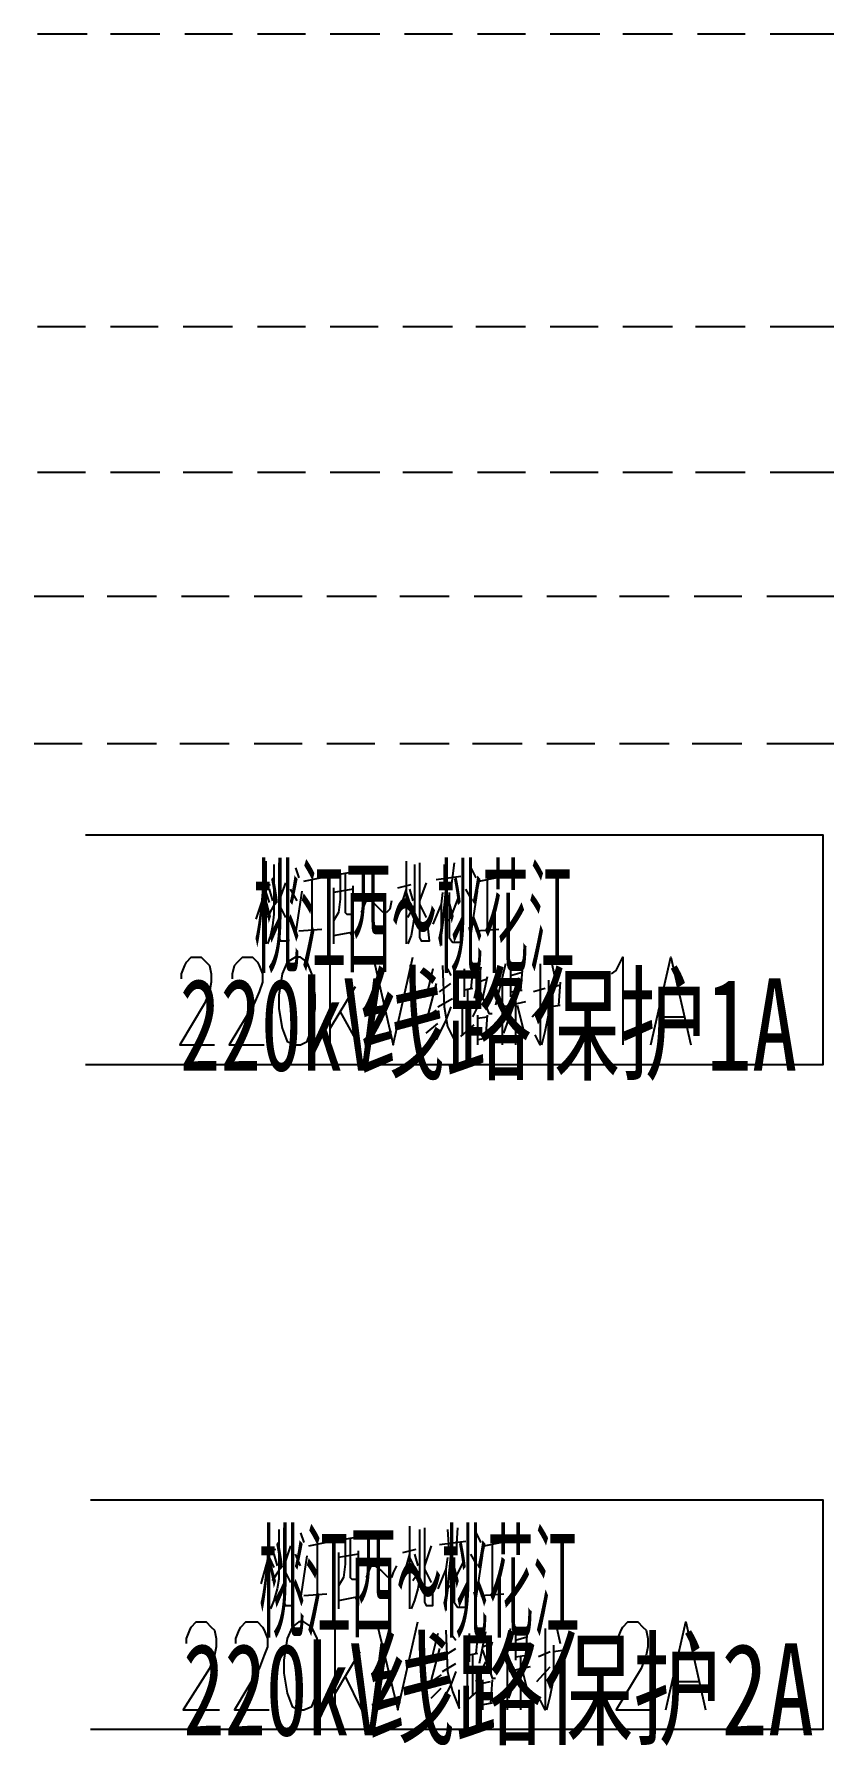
# Model space of a CAD drawing. Header units: metres. Extents: x 17 to 1757, y 17 to 1207.
# Drawn here: x 799.5 to 868.3, y 596 to 745.1 of the extents above; entities that cross this region are included whole.
import ezdxf

# ---------------------------------------------------------------- set-up
doc = ezdxf.new("R2010")
doc.units = ezdxf.units.M
for name, color, linetype in [('LINES', 7, 'Continuous'), ('POLYLINES', 4, 'Continuous'), ('RECTS', 7, 'Continuous'), ('TEXTS', 3, 'Continuous')]:
    doc.layers.add(name, color=color, linetype=linetype)

msp = doc.modelspace()

# ---------------------------------------------------------------- linework, layer by layer
at = {"layer": 'LINES'}
for p, q in [((804.12, 745.06), (799.8, 745.06)), ((810.46, 745.06), (806.14, 745.06)), ((816.79, 745.06), (812.62, 745.06)), ((823.13, 745.06), (818.95, 745.06)), ((829.61, 745.06), (825.29, 745.06)), ((835.94, 745.06), (831.77, 745.06)), ((842.28, 745.06), (838.1, 745.06)), ((848.76, 745.06), (844.44, 745.06)), ((855.1, 745.06), (850.78, 745.06)), ((861.43, 745.06), (857.26, 745.06)), ((867.48, 745.06), (863.59, 745.06)), ((870.36, 745.06), (867.48, 745.06)), ((803.98, 719.57), (799.8, 719.57)), ((810.31, 719.57), (806.14, 719.57)), ((816.79, 719.57), (812.47, 719.57)), ((823.13, 719.57), (818.95, 719.57)), ((829.46, 719.57), (825.29, 719.57)), ((835.94, 719.57), (831.62, 719.57)), ((842.28, 719.57), (837.96, 719.57)), ((848.62, 719.57), (844.44, 719.57)), ((855.1, 719.57), (850.78, 719.57)), ((861.43, 719.57), (857.11, 719.57)), ((867.34, 719.57), (863.59, 719.57)), ((870.22, 719.57), (867.34, 719.57)), ((803.98, 706.9), (799.8, 706.9)), ((810.46, 706.9), (806.14, 706.9)), ((816.79, 706.9), (812.47, 706.9)), ((823.13, 706.9), (818.95, 706.9)), ((829.61, 706.9), (825.29, 706.9)), ((835.94, 706.9), (831.62, 706.9)), ((842.28, 706.9), (838.1, 706.9)), ((848.62, 706.9), (844.44, 706.9)), ((855.1, 706.9), (850.78, 706.9)), ((861.43, 706.9), (857.11, 706.9)), ((867.48, 706.9), (863.59, 706.9)), ((870.22, 706.9), (867.48, 706.9)), ((803.83, 696.1), (799.51, 696.1)), ((810.17, 696.1), (805.85, 696.1)), ((816.5, 696.1), (812.33, 696.1)), ((822.84, 696.1), (818.66, 696.1)), ((829.32, 696.1), (825, 696.1)), ((835.66, 696.1), (831.34, 696.1)), ((841.99, 696.1), (837.82, 696.1)), ((848.47, 696.1), (844.15, 696.1)), ((854.81, 696.1), (850.49, 696.1)), ((861.14, 696.1), (856.97, 696.1)), ((866.9, 696.1), (863.3, 696.1)), ((869.78, 696.1), (866.9, 696.1)), ((803.69, 683.28), (799.51, 683.28)), ((810.17, 683.28), (805.85, 683.28)), ((816.5, 683.28), (812.18, 683.28)), ((822.84, 683.28), (818.66, 683.28)), ((829.18, 683.28), (825, 683.28)), ((835.66, 683.28), (831.34, 683.28)), ((841.99, 683.28), (837.67, 683.28)), ((848.33, 683.28), (844.15, 683.28)), ((854.81, 683.28), (850.49, 683.28)), ((861.14, 683.28), (856.82, 683.28)), ((866.76, 683.28), (863.3, 683.28)), ((869.64, 683.28), (866.76, 683.28)), ((819.67, 673.06), (819.67, 665.86)), ((820.39, 672.77), (820.39, 668.45)), ((822.26, 672.48), (822.55, 671.62)), ((825.14, 671.76), (827.59, 672.19)), ((831.91, 673.06), (831.91, 665.86)), ((832.63, 672.77), (832.63, 668.45)), ((835.22, 672.77), (835.22, 670.61)), ((836.09, 672.91), (835.8, 670.61)), ((837.53, 672.48), (837.96, 671.62)), ((819.67, 670.61), (818.81, 668.02)), ((818.95, 670.75), (820.1, 671.04)), ((819.96, 670.61), (820.25, 669.6)), ((821.4, 671.18), (820.82, 669.6)), ((822.41, 669.6), (821.83, 670.61)), ((822.98, 671.33), (824.42, 671.62)), ((823.7, 671.47), (823.7, 667.15)), ((825.58, 670.75), (825.58, 665.86)), ((827.3, 670.61), (825.58, 670.32)), ((827.3, 666.14), (827.3, 670.9)), ((831.91, 670.61), (831.05, 668.02)), ((831.19, 670.75), (832.34, 671.04)), ((832.2, 670.61), (832.49, 669.6)), ((833.64, 671.18), (833.06, 669.6)), ((834.5, 671.47), (836.66, 671.76)), ((837.67, 669.6), (837.1, 670.61)), ((838.25, 671.33), (839.69, 671.62)), ((838.97, 671.47), (838.97, 667.15)), ((819.67, 670.32), (819.96, 669.46)), ((819.82, 668.16), (820.39, 669.17)), ((820.82, 669.31), (821.4, 668.16)), ((822.26, 666.58), (822.84, 670.46)), ((828.02, 668.59), (828.31, 669.31)), ((829.9, 668.59), (829.32, 669.17)), ((830.62, 669.6), (830.47, 668.88)), ((831.91, 670.32), (832.2, 669.46)), ((832.06, 668.16), (832.63, 669.17)), ((833.06, 669.31), (833.64, 668.16)), ((834.94, 669.31), (834.94, 665.71)), ((837.53, 666.58), (838.1, 670.46)), ((830.04, 668.59), (829.9, 668.59)), ((830.18, 668.59), (830.04, 668.59)), ((830.47, 668.88), (830.18, 668.59)), ((822.26, 666.72), (822.12, 667.3)), ((822.55, 667.01), (824.57, 667.15)), ((837.53, 666.72), (837.38, 667.3)), ((837.96, 667.01), (839.98, 667.15)), ((825.29, 657.07), (825.29, 664.7)), ((834.22, 663.7), (833.64, 661.25)), ((835.51, 663.7), (835.8, 663.12)), ((836.95, 663.7), (836.95, 661.25)), ((836.95, 663.12), (837.67, 663.26)), ((837.67, 663.41), (837.53, 661.97)), ((838.39, 663.84), (837.82, 661.1)), ((840.55, 664.13), (839.69, 660.53)), ((840.98, 663.7), (840.98, 661.25)), ((840.98, 663.12), (841.99, 663.41)), ((841.99, 663.55), (841.85, 661.82)), ((844.58, 664.13), (844.87, 662.83)), ((827.45, 662.11), (825.29, 658.51)), ((833.5, 661.25), (834.22, 661.68)), ((834.5, 662.4), (833.78, 659.66)), ((834.79, 661.68), (835.8, 662.4)), ((837.67, 661.97), (836.95, 661.82)), ((837.24, 661.82), (837.24, 658.37)), ((838.1, 662.54), (838.97, 662.83)), ((838.97, 662.98), (838.54, 661.1)), ((840.26, 662.69), (840.26, 657.07)), ((840.98, 661.68), (841.99, 661.82)), ((841.42, 661.68), (841.42, 657.07)), ((844.01, 661.97), (843, 661.68)), ((844.3, 662.69), (844.3, 659.66)), ((845.3, 662.26), (844.3, 661.97)), ((845.3, 662.54), (845.16, 660.53)), ((834.65, 660.38), (835.94, 661.1)), ((836.81, 657.94), (836.81, 660.53)), ((837.24, 660.24), (837.82, 660.38)), ((838.54, 661.25), (837.67, 659.52)), ((842.28, 660.82), (840.41, 660.38)), ((840.41, 658.08), (841.27, 660.53)), ((842.86, 659.52), (844.01, 660.82)), ((844.3, 660.38), (845.3, 660.53)), ((826.15, 659.95), (827.74, 657.07)), ((834.5, 660.1), (833.64, 659.52)), ((833.64, 658.08), (834.65, 658.94)), ((836.66, 657.79), (837.82, 658.8)), ((838.1, 659.66), (838.1, 657.07)), ((838.1, 659.38), (838.97, 659.52)), ((838.97, 659.66), (838.82, 657.65)), ((853.94, 659.52), (856.1, 659.52)), ((838.97, 657.65), (838.1, 657.5)), ((819.96, 615.17), (819.96, 607.97)), ((820.82, 614.88), (820.82, 610.56)), ((822.7, 614.59), (822.98, 613.73)), ((825.58, 613.87), (828.02, 614.3)), ((832.2, 615.17), (832.2, 607.97)), ((833.06, 614.88), (833.06, 610.56)), ((835.51, 614.88), (835.66, 612.72)), ((836.38, 615.02), (836.23, 612.72)), ((837.96, 614.59), (838.39, 613.73)), ((819.96, 612.72), (819.24, 610.13)), ((819.38, 612.86), (820.54, 613.15)), ((820.39, 612.72), (820.68, 611.71)), ((821.83, 613.44), (821.26, 611.71)), ((822.7, 611.71), (822.26, 612.72)), ((822.7, 608.69), (823.27, 612.58)), ((823.42, 613.44), (824.86, 613.73)), ((824.14, 613.58), (824.14, 609.26)), ((826.01, 612.86), (826.01, 607.97)), ((827.74, 612.72), (826.01, 612.43)), ((827.74, 608.26), (827.74, 613.01)), ((832.2, 612.72), (831.48, 610.13)), ((831.62, 612.86), (832.78, 613.15)), ((832.63, 612.72), (832.92, 611.71)), ((834.07, 613.44), (833.5, 611.71)), ((834.79, 613.58), (837.1, 613.87)), ((838.1, 611.71), (837.53, 612.72)), ((837.96, 608.69), (838.54, 612.58)), ((838.68, 613.44), (840.12, 613.73)), ((839.4, 613.58), (839.4, 609.26)), ((819.96, 612.43), (820.39, 611.57)), ((820.25, 610.42), (820.82, 611.28)), ((821.26, 611.42), (821.83, 610.27)), ((828.46, 610.7), (828.74, 611.42)), ((830.33, 610.7), (829.75, 611.28)), ((830.76, 611.14), (830.62, 610.7)), ((831.05, 611.71), (830.76, 611.14)), ((832.2, 612.43), (832.63, 611.57)), ((832.49, 610.42), (833.06, 611.28)), ((833.5, 611.42), (834.07, 610.27)), ((835.37, 611.42), (835.37, 607.82)), ((830.47, 610.7), (830.33, 610.7)), ((830.62, 610.7), (830.47, 610.7)), ((822.7, 608.83), (822.55, 609.41)), ((822.98, 609.12), (825, 609.26)), ((837.96, 608.83), (837.82, 609.41)), ((838.39, 609.12), (840.41, 609.26)), ((825.72, 599.18), (825.72, 606.82)), ((834.65, 605.81), (834.07, 603.5)), ((835.8, 605.81), (836.23, 605.23)), ((837.38, 605.81), (837.38, 603.36)), ((837.38, 605.23), (837.96, 605.38)), ((838.1, 605.52), (837.96, 604.08)), ((838.82, 605.95), (838.25, 603.22)), ((839.4, 605.09), (838.82, 603.22)), ((840.98, 606.24), (839.98, 602.64)), ((841.42, 605.81), (841.42, 603.5)), ((841.42, 605.23), (842.42, 605.52)), ((842.42, 605.66), (842.28, 603.94)), ((845.02, 606.24), (845.3, 604.94)), ((827.88, 604.22), (825.72, 600.62)), ((833.93, 603.36), (834.65, 603.79)), ((834.79, 604.51), (834.07, 601.78)), ((835.08, 603.79), (836.23, 604.51)), ((838.1, 604.08), (837.38, 603.94)), ((837.67, 603.94), (837.67, 600.48)), ((838.54, 604.66), (839.26, 604.94)), ((840.7, 604.8), (840.7, 599.18)), ((841.42, 603.79), (842.42, 603.94)), ((841.85, 603.79), (841.85, 599.18)), ((844.44, 604.22), (843.43, 603.79)), ((844.73, 604.8), (844.73, 601.78)), ((845.74, 604.37), (844.73, 604.22)), ((845.74, 604.66), (845.59, 602.78)), ((826.58, 602.06), (828.02, 599.18)), ((834.94, 602.21), (834.07, 601.63)), ((835.08, 602.5), (836.23, 603.22)), ((837.24, 600.05), (837.24, 602.78)), ((837.67, 602.35), (838.25, 602.5)), ((838.82, 603.36), (837.96, 601.63)), ((842.71, 602.93), (840.84, 602.5)), ((840.84, 600.19), (841.7, 602.64)), ((843.29, 601.63), (844.44, 602.93)), ((844.73, 602.5), (845.74, 602.78)), ((834.07, 600.19), (834.94, 601.06)), ((837.1, 599.9), (838.25, 600.91)), ((838.54, 601.78), (838.54, 599.18)), ((838.54, 601.49), (839.26, 601.63)), ((839.4, 601.78), (839.26, 599.76)), ((855.24, 601.63), (857.4, 601.63)), ((839.4, 599.76), (838.54, 599.62))]:
    msp.add_line(p, q, dxfattribs=at)
at = {"layer": 'POLYLINES'}
for points in [[(820.82, 672.91), (820.82, 666.43), (820.97, 666.14), (821.69, 666.14), (821.54, 667.44)], [(833.06, 672.91), (833.06, 666.43), (833.21, 666.14), (833.93, 666.14), (833.78, 667.44)], [(826.15, 671.9), (826.15, 669.74), (826.01, 668.59), (825.58, 667.87)], [(826.58, 672.05), (826.58, 668.59), (826.73, 668.45), (827.16, 668.45)], [(828.31, 669.31), (828.46, 669.6), (828.6, 669.6), (828.89, 669.6), (829.32, 669.17)], [(835.08, 670.32), (834.94, 669.31), (834.22, 667.58)], [(835.37, 667.73), (835.8, 668.16), (836.52, 670.03)], [(835.66, 670.32), (835.66, 666.43), (835.94, 666), (836.66, 666), (836.66, 667.44)], [(820.39, 668.45), (820.25, 667.44), (820.1, 666.58), (819.82, 665.86)], [(832.63, 668.45), (832.49, 667.44), (832.34, 666.58), (832.06, 665.86)], [(825.58, 666.58), (827.02, 666.86), (827.3, 666.29)], [(812.33, 662.83), (812.33, 663.26), (812.62, 663.98), (812.76, 664.27), (813.19, 664.7), (814.06, 664.7), (814.49, 664.27), (814.78, 663.98), (814.92, 663.26), (814.92, 662.54), (814.78, 661.68), (814.34, 660.67), (812.18, 657.07), (815.21, 657.07)], [(816.79, 662.83), (816.79, 663.26), (816.94, 663.98), (817.22, 664.27), (817.66, 664.7), (818.52, 664.7), (818.95, 664.27), (819.1, 663.98), (819.38, 663.26), (819.38, 662.54), (819.1, 661.68), (818.66, 660.67), (816.5, 657.07), (819.53, 657.07)], [(822.26, 664.7), (821.54, 664.27), (821.11, 663.26), (820.82, 661.39), (820.82, 660.24), (821.11, 658.51), (821.54, 657.36), (822.26, 657.07), (822.7, 657.07), (823.27, 657.36), (823.7, 658.51), (823.99, 660.24), (823.99, 661.39), (823.7, 663.26), (823.27, 664.27), (822.7, 664.7), (822.26, 664.7)], [(829.03, 664.7), (830.76, 657.07), (832.49, 664.7)], [(849.77, 663.26), (850.2, 663.55), (850.78, 664.7), (850.78, 657.07)], [(853.22, 657.07), (854.95, 664.7), (856.68, 657.07)], [(835.08, 663.98), (835.22, 660.38), (835.51, 658.66)], [(843.58, 664.13), (843.58, 657.07), (843.14, 657.94)], [(838.1, 662.26), (839.11, 659.81), (839.4, 659.81)], [(835.8, 660.38), (835.37, 659.23), (834.5, 657.5)], [(841.56, 660.53), (842.14, 658.22), (842.42, 658.22)], [(835.51, 658.66), (836.23, 657.22), (836.23, 658.8)], [(843.72, 657.07), (844.01, 658.22), (844.3, 659.66)], [(821.26, 615.02), (821.26, 608.54), (821.4, 608.26), (821.98, 608.26), (821.98, 609.7)], [(826.58, 614.16), (826.58, 611.86), (826.44, 610.7), (826.01, 609.98)], [(827.02, 614.16), (827.02, 610.7), (827.16, 610.56), (827.59, 610.56)], [(833.5, 615.02), (833.5, 608.54), (833.64, 608.26), (834.22, 608.26), (834.22, 609.7)], [(828.74, 611.42), (828.89, 611.71), (829.03, 611.71), (829.18, 611.71), (829.75, 611.28)], [(835.51, 612.43), (835.37, 611.42), (834.65, 609.7)], [(835.66, 609.84), (836.09, 610.42), (836.95, 612.14)], [(836.09, 612.43), (836.09, 608.54), (836.38, 608.11), (837.1, 608.11), (837.1, 609.7)], [(820.82, 610.56), (820.68, 609.7), (820.39, 608.69), (820.1, 607.97)], [(833.06, 610.56), (832.92, 609.7), (832.63, 608.69), (832.34, 607.97)], [(826.01, 608.69), (827.45, 608.98), (827.74, 608.4)], [(812.76, 604.94), (812.76, 605.38), (813.05, 606.1), (813.19, 606.38), (813.62, 606.82), (814.49, 606.82), (814.92, 606.38), (815.21, 606.1), (815.35, 605.38), (815.35, 604.66), (815.21, 603.94), (814.78, 602.78), (812.47, 599.18), (815.64, 599.18)], [(817.08, 604.94), (817.08, 605.38), (817.37, 606.1), (817.51, 606.38), (817.94, 606.82), (818.95, 606.82), (819.38, 606.38), (819.53, 606.1), (819.82, 605.38), (819.82, 604.66), (819.53, 603.94), (819.1, 602.78), (816.94, 599.18), (819.96, 599.18)], [(822.55, 606.82), (821.98, 606.38), (821.54, 605.38), (821.26, 603.5), (821.26, 602.35), (821.54, 600.62), (821.98, 599.47), (822.55, 599.18), (822.98, 599.18), (823.7, 599.47), (824.14, 600.62), (824.42, 602.35), (824.42, 603.5), (824.14, 605.38), (823.7, 606.38), (822.98, 606.82), (822.55, 606.82)], [(829.32, 606.82), (831.19, 599.18), (832.92, 606.82)], [(850.34, 604.94), (850.34, 605.38), (850.63, 606.1), (850.78, 606.38), (851.21, 606.82), (852.07, 606.82), (852.5, 606.38), (852.79, 606.1), (852.94, 605.38), (852.94, 604.66), (852.79, 603.94), (852.36, 602.78), (850.2, 599.18), (853.22, 599.18)], [(854.52, 599.18), (856.25, 606.82), (857.98, 599.18)], [(835.37, 606.1), (835.51, 602.5), (835.94, 600.77)], [(844.01, 606.24), (844.01, 599.18), (843.58, 600.05)], [(838.54, 604.37), (839.4, 601.92), (839.69, 601.92)], [(836.23, 602.5), (835.8, 601.34), (834.94, 599.76)], [(841.99, 602.64), (842.57, 600.34), (842.86, 600.34)], [(835.94, 600.77), (836.52, 599.33), (836.52, 600.91)], [(844.15, 599.18), (844.44, 600.34), (844.73, 601.78)]]:
    msp.add_lwpolyline(points, dxfattribs=at)
at = {"layer": 'RECTS'}
for points in [[(803.98, 675.36), (868.2, 675.36), (868.2, 655.34), (803.98, 655.34)], [(804.41, 617.47), (868.2, 617.47), (868.2, 597.46), (804.41, 597.46)]]:
    msp.add_lwpolyline(points, dxfattribs=at)

# ---------------------------------------------------------------- texts
at = {"layer": 'TEXTS'}
for s, width, p in [('桃江西～桃花江', 0.381771, (818.66, 664.2)), ('220kV', 0.649151, (812.18, 654.83)), ('线路保护1A', 0.726647, (827.74, 654.83)), ('桃江西～桃花江', 0.381771, (819.1, 606.32)), ('220kV', 0.661516, (812.47, 596.94)), ('线路保护2A', 0.740784, (828.46, 596.94))]:
    msp.add_text(s, height=8.02, dxfattribs=dict(at, width=width)).set_placement(p)

doc.saveas('drawing.dxf')
